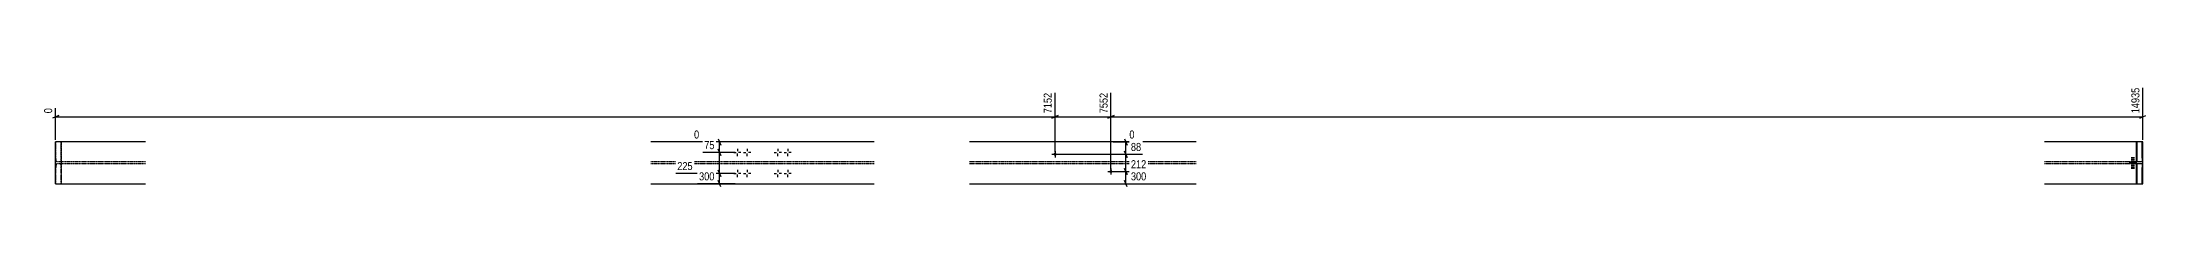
# Model space of a CAD drawing. Header units: millimetres. Extents: x 33 to 40896, y 45 to 1829.
# Drawn here: x 33 to 15087, y 45 to 768 of the extents above; entities that cross this region are included whole.
import ezdxf

# ---------------------------------------------------------------- set-up
doc = ezdxf.new("R2010")
doc.units = ezdxf.units.MM
doc.linetypes.add('DXK_LINE_DOT2', pattern=[3.9198, 1.9599, -1.9599])
doc.layers.add('MÅLSÆTNING', color=7, linetype='Continuous')
doc.layers.add('STÅL', color=7, linetype='Continuous')
doc.styles.add('Arial Narrow', font='ARIALN.TTF', dxfattribs={"height": 0.2})

msp = doc.modelspace()

# ---------------------------------------------------------------- hatches: boundary and pattern name
at = {"layer": 'STÅL', "linetype": 'Continuous'}
for points in [[(7292, 279, -1), (7270, 279, -1)], [(7692, 155, -1), (7670, 155, -1)]]:
    msp.add_hatch(color=3, dxfattribs=at).paths.add_polyline_path(points)

# ---------------------------------------------------------------- linework, layer by layer
at = {"layer": 'MÅLSÆTNING', "color": 7, "linetype": 'Continuous'}
for p, q in [((15064, 383), (15064, 756)), ((129, 383), (129, 610)), ((7281, 294), (7281, 719)), ((7281, 294), (7281, 719)), ((7681, 170), (7681, 719)), ((7681, 170), (7681, 719)), ((152, 557), (107, 539)), ((129, 548), (7281, 548)), ((7303, 557), (7258, 539)), ((7258, 539), (7303, 557)), ((7281, 548), (7681, 548)), ((7703, 557), (7658, 539)), ((7658, 539), (7703, 557)), ((7681, 548), (15064, 548)), ((15042, 539), (15087, 557)), ((4993, 368), (4698, 368)), ((4871, 390), (4889, 345)), ((4889, 270), (4871, 315)), ((4871, 315), (4889, 270)), ((4880, 292), (4880, 368)), ((7696, 368), (7850, 368)), ((7778, 390), (7796, 345)), ((7796, 257), (7778, 302)), ((7778, 302), (7796, 257)), ((7787, 279), (7787, 368)), ((4993, 292), (4760, 292)), ((4993, 292), (4760, 292)), ((4889, 120), (4871, 165)), ((4871, 165), (4889, 120)), ((4880, 142), (4880, 292)), ((7296, 279), (7908, 279)), ((7296, 279), (7908, 279)), ((7696, 155), (7944, 155)), ((7696, 155), (7944, 155)), ((7796, 133), (7778, 178)), ((7778, 178), (7796, 133)), ((7787, 155), (7787, 279)), ((7787, 68), (7787, 155)), ((4993, 142), (4567, 142)), ((4993, 142), (4567, 142)), ((4993, 68), (4723, 68)), ((4889, 45), (4871, 90)), ((4880, 68), (4880, 142)), ((7696, 68), (7944, 68)), ((7796, 45), (7778, 90))]:
    msp.add_line(p, q, dxfattribs=at)
at = {"layer": 'STÅL', "color": 2, "linetype": 'Continuous'}
for p, q in [((773, 368), (129, 368)), ((129, 68), (129, 368)), ((5986, 368), (4390, 368)), ((8291, 368), (6670, 368)), ((15064, 368), (14362, 368)), ((15020, 68), (15020, 368)), ((15023, 251), (15023, 368)), ((15061, 251), (15061, 368)), ((15064, 68), (15064, 368)), ((15023, 240), (15023, 251)), ((15024, 232), (15023, 240)), ((15023, 195), (15024, 203)), ((15023, 184), (15023, 195)), ((15023, 68), (15023, 184)), ((15025, 226), (15024, 232)), ((15024, 203), (15025, 209)), ((15026, 224), (15025, 226)), ((15025, 209), (15026, 211)), ((15058, 224), (15026, 224)), ((15058, 211), (15026, 211)), ((15059, 226), (15058, 224)), ((15058, 211), (15059, 209)), ((15060, 232), (15059, 226)), ((15059, 209), (15060, 203)), ((15061, 240), (15060, 232)), ((15060, 203), (15061, 195)), ((15061, 251), (15061, 240)), ((15061, 195), (15061, 184)), ((15061, 68), (15061, 184)), ((129, 68), (773, 68)), ((4390, 68), (5986, 68)), ((6670, 68), (8291, 68)), ((14362, 68), (15064, 68))]:
    msp.add_line(p, q, dxfattribs=at)
at = {"layer": 'STÅL', "color": 7, "linetype": 'DXK_LINE_DOT2'}
for p, q in [((132, 251), (132, 368)), ((170, 251), (170, 368)), ((173, 68), (173, 368)), ((132, 251), (132, 240)), ((132, 240), (133, 232)), ((133, 203), (132, 195)), ((132, 195), (132, 184)), ((132, 68), (132, 184)), ((133, 232), (134, 226)), ((134, 209), (133, 203)), ((134, 226), (135, 224)), ((135, 211), (134, 209)), ((773, 224), (135, 224)), ((773, 211), (135, 211)), ((167, 224), (168, 226)), ((168, 209), (167, 211)), ((168, 226), (169, 232)), ((169, 203), (168, 209)), ((169, 232), (170, 240)), ((170, 195), (169, 203)), ((170, 240), (170, 251)), ((170, 184), (170, 195)), ((170, 68), (170, 184)), ((5986, 224), (4390, 224)), ((5986, 211), (4390, 211)), ((8291, 224), (6670, 224)), ((8291, 211), (6670, 211)), ((15026, 224), (14362, 224)), ((15026, 211), (14362, 211)), ((15064, 68), (15061, 68))]:
    msp.add_line(p, q, dxfattribs=at)
at = {"layer": 'STÅL', "color": 3, "linetype": 'Continuous'}
for p, q in [((5008, 318), (5008, 301)), ((5078, 318), (5078, 301)), ((5298, 318), (5298, 301)), ((5368, 318), (5368, 301)), ((7281, 301), (7281, 257)), ((4982, 292), (4999, 292)), ((5008, 266), (5008, 284)), ((5008, 168), (5008, 151)), ((5034, 292), (5017, 292)), ((5052, 292), (5069, 292)), ((5078, 266), (5078, 284)), ((5078, 168), (5078, 151)), ((5104, 292), (5087, 292)), ((5272, 292), (5289, 292)), ((5298, 266), (5298, 284)), ((5298, 168), (5298, 151)), ((5324, 292), (5307, 292)), ((5342, 292), (5359, 292)), ((5368, 266), (5368, 284)), ((5368, 168), (5368, 151)), ((5394, 292), (5377, 292)), ((7259, 279), (7303, 279)), ((7659, 155), (7703, 155)), ((7681, 177), (7681, 133)), ((4982, 142), (4999, 142)), ((5008, 116), (5008, 134)), ((5034, 142), (5017, 142)), ((5052, 142), (5069, 142)), ((5078, 116), (5078, 134)), ((5104, 142), (5087, 142)), ((5272, 142), (5289, 142)), ((5298, 116), (5298, 134)), ((5324, 142), (5307, 142)), ((5342, 142), (5359, 142)), ((5368, 116), (5368, 134)), ((5394, 142), (5377, 142))]:
    msp.add_line(p, q, dxfattribs=at)
at = {"layer": 'STÅL', "color": 3, "linetype": 'DXK_LINE_DOT2'}
for p, q in [((14970, 224), (14970, 211)), ((14979, 224), (14979, 211)), ((14983, 259), (14983, 174)), ((14988, 224), (14988, 211)), ((14992, 259), (14992, 174)), ((14996, 224), (14996, 211)), ((15001, 259), (15001, 174)), ((15005, 224), (15005, 211)), ((15014, 224), (15014, 211))]:
    msp.add_line(p, q, dxfattribs=at)

# ---------------------------------------------------------------- next in the draw order: wipeouts: each hides what was drawn before it
at = {"color": 0, "linetype": 'Continuous'}
for points in [[(15052, 768), (14968, 768), (14968, 561), (15052, 561)], [(117, 622), (33, 622), (33, 561), (117, 561)], [(7269, 731), (7185, 731), (7185, 561), (7269, 561)], [(7669, 731), (7585, 731), (7585, 561), (7669, 561)], [(4747, 380), (4747, 464), (4686, 464), (4686, 380)], [(7862, 380), (7862, 464), (7801, 464), (7801, 380)]]:
    msp.add_wipeout(points, dxfattribs=at).dxf.layer = 'MÅLSÆTNING'

# ---------------------------------------------------------------- next in the draw order: texts
at = {"layer": 'MÅLSÆTNING', "color": 3, "linetype": 'Continuous', "style": 'Arial Narrow'}
for s, p in [('0', (105, 573)), ('7152', (7257, 573)), ('7552', (7657, 573)), ('14935', (15040, 573))]:
    msp.add_text(s, height=57.3, rotation=90.0002, dxfattribs=at).set_placement(p)
for p in [(4698, 392), (7813, 392)]:
    msp.add_text('0', height=57.3, dxfattribs=at).set_placement(p)

# ---------------------------------------------------------------- next in the draw order: wipeouts: each hides what was drawn before it
at = {"color": 0, "linetype": 'Continuous'}
for points in [[(4856, 304), (4856, 388), (4759, 388), (4759, 304)], [(7909, 291), (7909, 375), (7812, 375), (7812, 291)]]:
    msp.add_wipeout(points, dxfattribs=at).dxf.layer = 'MÅLSÆTNING'

# ---------------------------------------------------------------- next in the draw order: texts
at = {"layer": 'MÅLSÆTNING', "color": 3, "linetype": 'Continuous', "style": 'Arial Narrow'}
for s, p in [('75', (4771, 316)), ('88', (7824, 303))]:
    msp.add_text(s, height=57.3, dxfattribs=at).set_placement(p)

# ---------------------------------------------------------------- next in the draw order: wipeouts: each hides what was drawn before it
at = {"color": 0, "linetype": 'Continuous'}
msp.add_wipeout([(4700, 154), (4700, 238), (4566, 238), (4566, 154)], dxfattribs=at).dxf.layer = 'MÅLSÆTNING'

# ---------------------------------------------------------------- next in the draw order: wipeouts: each hides what was drawn before it
for points in [[(4856, 80), (4856, 164), (4722, 164), (4722, 80)], [(7946, 167), (7946, 251), (7812, 251), (7812, 167)]]:
    msp.add_wipeout(points, dxfattribs=at).dxf.layer = 'MÅLSÆTNING'

# ---------------------------------------------------------------- next in the draw order: texts
at = {"layer": 'MÅLSÆTNING', "color": 3, "linetype": 'Continuous', "style": 'Arial Narrow'}
for s, p in [('225', (4578, 166)), ('300', (4734, 92))]:
    msp.add_text(s, height=57.3, dxfattribs=at).set_placement(p)

# ---------------------------------------------------------------- next in the draw order: wipeouts: each hides what was drawn before it
at = {"color": 0, "linetype": 'Continuous'}
msp.add_wipeout([(7946, 80), (7946, 164), (7812, 164), (7812, 80)], dxfattribs=at).dxf.layer = 'MÅLSÆTNING'

# ---------------------------------------------------------------- next in the draw order: texts
at = {"layer": 'MÅLSÆTNING', "color": 3, "linetype": 'Continuous', "style": 'Arial Narrow'}
for s, p in [('212', (7824, 179)), ('300', (7824, 92))]:
    msp.add_text(s, height=57.3, dxfattribs=at).set_placement(p)

doc.saveas('drawing.dxf')
